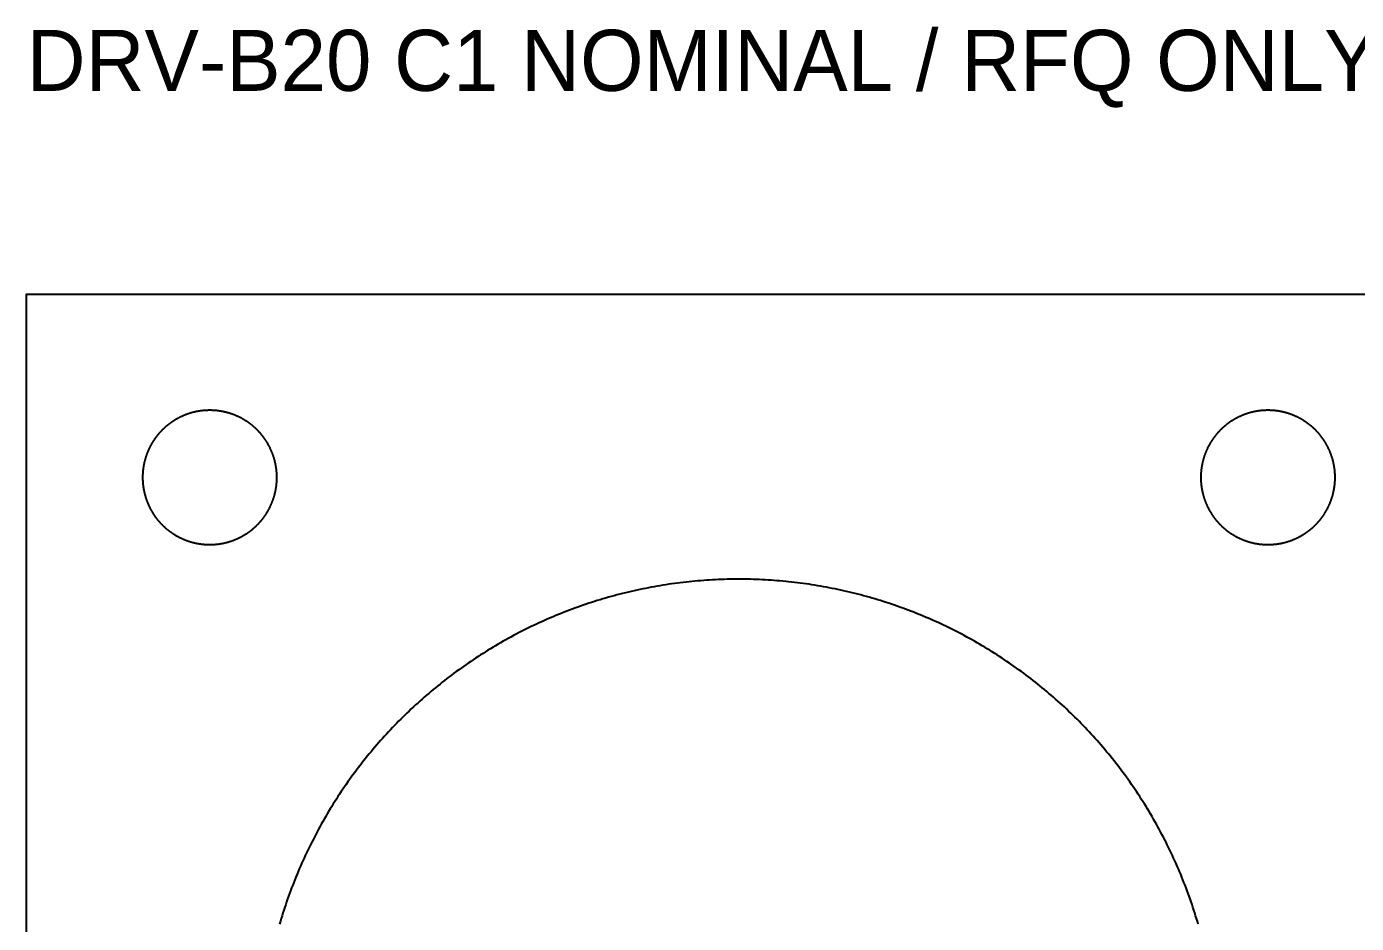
# Model space of a CAD drawing. Header units: millimetres. Extents: x 0 to 105, y 0 to 88.
# Drawn here: x 0 to 65.3, y 44.1 to 88.2 of the extents above; entities that cross this region are included whole.
import ezdxf

# ---------------------------------------------------------------- set-up
doc = ezdxf.new("R2010")
doc.units = ezdxf.units.MM
doc.layers.add('CUT', color=7, linetype='Continuous')
doc.layers.add('INFO', color=7, linetype='Continuous')

msp = doc.modelspace()

# ---------------------------------------------------------------- linework, layer by layer
at = {"layer": 'CUT'}
for points in [[(0, 0), (0, 75), (70, 75), (70, 0)], [(12.299, 66.061), (12.299, 66.081), (12.298, 66.101), (12.298, 66.121), (12.297, 66.142), (12.296, 66.162), (12.295, 66.182), (12.294, 66.202), (12.292, 66.223), (12.291, 66.243), (12.29, 66.263), (12.288, 66.283), (12.286, 66.303), (12.284, 66.323), (12.282, 66.344), (12.28, 66.364), (12.278, 66.384), (12.275, 66.404), (12.273, 66.424), (12.27, 66.444), (12.267, 66.464), (12.264, 66.484), (12.261, 66.504), (12.258, 66.524), (12.255, 66.544), (12.251, 66.564), (12.248, 66.584), (12.244, 66.604), (12.24, 66.624), (12.237, 66.644), (12.233, 66.664), (12.228, 66.683), (12.224, 66.703), (12.22, 66.723), (12.215, 66.743), (12.211, 66.762), (12.206, 66.782), (12.201, 66.802), (12.196, 66.821), (12.191, 66.841), (12.186, 66.861), (12.18, 66.88), (12.175, 66.9), (12.169, 66.919), (12.164, 66.939), (12.158, 66.958), (12.152, 66.977), (12.146, 66.997), (12.14, 67.016), (12.133, 67.035), (12.127, 67.054), (12.121, 67.074), (12.114, 67.093), (12.107, 67.112), (12.1, 67.131), (12.093, 67.15), (12.086, 67.169), (12.079, 67.188), (12.072, 67.207), (12.064, 67.225), (12.056, 67.244), (12.049, 67.263), (12.041, 67.282), (12.033, 67.3), (12.025, 67.319), (12.017, 67.337), (12.009, 67.356), (12, 67.374), (11.992, 67.393), (11.983, 67.411), (11.974, 67.429), (11.966, 67.447), (11.957, 67.466), (11.948, 67.484), (11.938, 67.502), (11.929, 67.52), (11.92, 67.538), (11.91, 67.556), (11.901, 67.573), (11.891, 67.591), (11.881, 67.609), (11.871, 67.627), (11.861, 67.644), (11.851, 67.662), (11.841, 67.679), (11.831, 67.697), (11.82, 67.714), (11.809, 67.731), (11.799, 67.748), (11.788, 67.765), (11.777, 67.783), (11.766, 67.8), (11.755, 67.817), (11.744, 67.833), (11.733, 67.85), (11.721, 67.867), (11.71, 67.884), (11.698, 67.9), (11.686, 67.917), (11.675, 67.933), (11.663, 67.95), (11.651, 67.966), (11.638, 67.982), (11.626, 67.998), (11.614, 68.014), (11.602, 68.03), (11.589, 68.046), (11.576, 68.062), (11.564, 68.078), (11.551, 68.093), (11.538, 68.109), (11.525, 68.125), (11.512, 68.14), (11.499, 68.155), (11.486, 68.171), (11.472, 68.186), (11.459, 68.201), (11.445, 68.216), (11.431, 68.231), (11.418, 68.246), (11.404, 68.261), (11.39, 68.275), (11.376, 68.29), (11.362, 68.305), (11.348, 68.319), (11.333, 68.333), (11.319, 68.348), (11.305, 68.362), (11.29, 68.376), (11.275, 68.39), (11.261, 68.404), (11.246, 68.418), (11.231, 68.431), (11.216, 68.445), (11.201, 68.459), (11.186, 68.472), (11.171, 68.486), (11.155, 68.499), (11.14, 68.512), (11.125, 68.525), (11.109, 68.538), (11.093, 68.551), (11.078, 68.564), (11.062, 68.576), (11.046, 68.589), (11.03, 68.602), (11.014, 68.614), (10.998, 68.626), (10.982, 68.638), (10.966, 68.651), (10.95, 68.663), (10.933, 68.675), (10.917, 68.686), (10.9, 68.698), (10.884, 68.71), (10.867, 68.721), (10.85, 68.733), (10.833, 68.744), (10.817, 68.755), (10.8, 68.766), (10.783, 68.777), (10.765, 68.788), (10.748, 68.799), (10.731, 68.809), (10.714, 68.82), (10.697, 68.831), (10.679, 68.841), (10.662, 68.851), (10.644, 68.861), (10.627, 68.871), (10.609, 68.881), (10.591, 68.891), (10.573, 68.901), (10.556, 68.91), (10.538, 68.92), (10.52, 68.929), (10.502, 68.938), (10.484, 68.948), (10.466, 68.957), (10.447, 68.966), (10.429, 68.974), (10.411, 68.983), (10.393, 68.992), (10.374, 69), (10.356, 69.009), (10.337, 69.017), (10.319, 69.025), (10.3, 69.033), (10.282, 69.041), (10.263, 69.049), (10.244, 69.056), (10.225, 69.064), (10.207, 69.072), (10.188, 69.079), (10.169, 69.086), (10.15, 69.093), (10.131, 69.1), (10.112, 69.107), (10.093, 69.114), (10.074, 69.121), (10.054, 69.127), (10.035, 69.133), (10.016, 69.14), (9.997, 69.146), (9.977, 69.152), (9.958, 69.158), (9.939, 69.164), (9.919, 69.169), (9.9, 69.175), (9.88, 69.18), (9.861, 69.186), (9.841, 69.191), (9.821, 69.196), (9.802, 69.201), (9.782, 69.206), (9.762, 69.211), (9.743, 69.215), (9.723, 69.22), (9.703, 69.224), (9.683, 69.228), (9.664, 69.233), (9.644, 69.237), (9.624, 69.24), (9.604, 69.244), (9.584, 69.248), (9.564, 69.251), (9.544, 69.255), (9.524, 69.258), (9.504, 69.261), (9.484, 69.264), (9.464, 69.267), (9.444, 69.27), (9.424, 69.273), (9.404, 69.275), (9.384, 69.278), (9.364, 69.28), (9.344, 69.282), (9.323, 69.284), (9.303, 69.286), (9.283, 69.288), (9.263, 69.29), (9.243, 69.291), (9.223, 69.292), (9.202, 69.294), (9.182, 69.295), (9.162, 69.296), (9.142, 69.297), (9.121, 69.298), (9.101, 69.298), (9.081, 69.299), (9.061, 69.299), (9.04, 69.3), (9.02, 69.3), (9, 69.3), (8.98, 69.3), (8.96, 69.3), (8.939, 69.299), (8.919, 69.299), (8.899, 69.298), (8.879, 69.298), (8.858, 69.297), (8.838, 69.296), (8.818, 69.295), (8.798, 69.294), (8.777, 69.292), (8.757, 69.291), (8.737, 69.29), (8.717, 69.288), (8.697, 69.286), (8.677, 69.284), (8.656, 69.282), (8.636, 69.28), (8.616, 69.278), (8.596, 69.275), (8.576, 69.273), (8.556, 69.27), (8.536, 69.267), (8.516, 69.264), (8.496, 69.261), (8.476, 69.258), (8.456, 69.255), (8.436, 69.251), (8.416, 69.248), (8.396, 69.244), (8.376, 69.24), (8.356, 69.237), (8.336, 69.233), (8.317, 69.228), (8.297, 69.224), (8.277, 69.22), (8.257, 69.215), (8.238, 69.211), (8.218, 69.206), (8.198, 69.201), (8.179, 69.196), (8.159, 69.191), (8.139, 69.186), (8.12, 69.18), (8.1, 69.175), (8.081, 69.169), (8.061, 69.164), (8.042, 69.158), (8.023, 69.152), (8.003, 69.146), (7.984, 69.14), (7.965, 69.133), (7.946, 69.127), (7.926, 69.121), (7.907, 69.114), (7.888, 69.107), (7.869, 69.1), (7.85, 69.093), (7.831, 69.086), (7.812, 69.079), (7.793, 69.072), (7.775, 69.064), (7.756, 69.056), (7.737, 69.049), (7.718, 69.041), (7.7, 69.033), (7.681, 69.025), (7.663, 69.017), (7.644, 69.009), (7.626, 69), (7.607, 68.992), (7.589, 68.983), (7.571, 68.974), (7.553, 68.966), (7.534, 68.957), (7.516, 68.948), (7.498, 68.938), (7.48, 68.929), (7.462, 68.92), (7.444, 68.91), (7.427, 68.901), (7.409, 68.891), (7.391, 68.881), (7.373, 68.871), (7.356, 68.861), (7.338, 68.851), (7.321, 68.841), (7.303, 68.831), (7.286, 68.82), (7.269, 68.809), (7.252, 68.799), (7.235, 68.788), (7.217, 68.777), (7.2, 68.766), (7.183, 68.755), (7.167, 68.744), (7.15, 68.733), (7.133, 68.721), (7.116, 68.71), (7.1, 68.698), (7.083, 68.686), (7.067, 68.675), (7.05, 68.663), (7.034, 68.651), (7.018, 68.638), (7.002, 68.626), (6.986, 68.614), (6.97, 68.602), (6.954, 68.589), (6.938, 68.576), (6.922, 68.564), (6.907, 68.551), (6.891, 68.538), (6.875, 68.525), (6.86, 68.512), (6.845, 68.499), (6.829, 68.486), (6.814, 68.472), (6.799, 68.459), (6.784, 68.445), (6.769, 68.431), (6.754, 68.418), (6.739, 68.404), (6.725, 68.39), (6.71, 68.376), (6.695, 68.362), (6.681, 68.348), (6.667, 68.333), (6.652, 68.319), (6.638, 68.305), (6.624, 68.29), (6.61, 68.275), (6.596, 68.261), (6.582, 68.246), (6.569, 68.231), (6.555, 68.216), (6.541, 68.201), (6.528, 68.186), (6.514, 68.171), (6.501, 68.155), (6.488, 68.14), (6.475, 68.125), (6.462, 68.109), (6.449, 68.093), (6.436, 68.078), (6.424, 68.062), (6.411, 68.046), (6.398, 68.03), (6.386, 68.014), (6.374, 67.998), (6.362, 67.982), (6.349, 67.966), (6.337, 67.95), (6.325, 67.933), (6.314, 67.917), (6.302, 67.9), (6.29, 67.884), (6.279, 67.867), (6.267, 67.85), (6.256, 67.833), (6.245, 67.817), (6.234, 67.8), (6.223, 67.783), (6.212, 67.765), (6.201, 67.748), (6.191, 67.731), (6.18, 67.714), (6.169, 67.697), (6.159, 67.679), (6.149, 67.662), (6.139, 67.644), (6.129, 67.627), (6.119, 67.609), (6.109, 67.591), (6.099, 67.573), (6.09, 67.556), (6.08, 67.538), (6.071, 67.52), (6.062, 67.502), (6.052, 67.484), (6.043, 67.466), (6.034, 67.447), (6.026, 67.429), (6.017, 67.411), (6.008, 67.393), (6, 67.374), (5.991, 67.356), (5.983, 67.337), (5.975, 67.319), (5.967, 67.3), (5.959, 67.282), (5.951, 67.263), (5.944, 67.244), (5.936, 67.225), (5.928, 67.207), (5.921, 67.188), (5.914, 67.169), (5.907, 67.15), (5.9, 67.131), (5.893, 67.112), (5.886, 67.093), (5.879, 67.074), (5.873, 67.054), (5.867, 67.035), (5.86, 67.016), (5.854, 66.997), (5.848, 66.977), (5.842, 66.958), (5.836, 66.939), (5.831, 66.919), (5.825, 66.9), (5.82, 66.88), (5.814, 66.861), (5.809, 66.841), (5.804, 66.821), (5.799, 66.802), (5.794, 66.782), (5.789, 66.762), (5.785, 66.743), (5.78, 66.723), (5.776, 66.703), (5.772, 66.683), (5.767, 66.664), (5.763, 66.644), (5.76, 66.624), (5.756, 66.604), (5.752, 66.584), (5.749, 66.564), (5.745, 66.544), (5.742, 66.524), (5.739, 66.504), (5.736, 66.484), (5.733, 66.464), (5.73, 66.444), (5.727, 66.424), (5.725, 66.404), (5.722, 66.384), (5.72, 66.364), (5.718, 66.344), (5.716, 66.323), (5.714, 66.303), (5.712, 66.283), (5.71, 66.263), (5.709, 66.243), (5.708, 66.223), (5.706, 66.202), (5.705, 66.182), (5.704, 66.162), (5.703, 66.142), (5.702, 66.121), (5.702, 66.101), (5.701, 66.081), (5.701, 66.061), (5.7, 66.04), (5.7, 66.02), (5.7, 66), (5.7, 65.98), (5.7, 65.96), (5.701, 65.939), (5.701, 65.919), (5.702, 65.899), (5.702, 65.879), (5.703, 65.858), (5.704, 65.838), (5.705, 65.818), (5.706, 65.798), (5.708, 65.777), (5.709, 65.757), (5.71, 65.737), (5.712, 65.717), (5.714, 65.697), (5.716, 65.677), (5.718, 65.656), (5.72, 65.636), (5.722, 65.616), (5.725, 65.596), (5.727, 65.576), (5.73, 65.556), (5.733, 65.536), (5.736, 65.516), (5.739, 65.496), (5.742, 65.476), (5.745, 65.456), (5.749, 65.436), (5.752, 65.416), (5.756, 65.396), (5.76, 65.376), (5.763, 65.356), (5.767, 65.336), (5.772, 65.317), (5.776, 65.297), (5.78, 65.277), (5.785, 65.257), (5.789, 65.238), (5.794, 65.218), (5.799, 65.198), (5.804, 65.179), (5.809, 65.159), (5.814, 65.139), (5.82, 65.12), (5.825, 65.1), (5.831, 65.081), (5.836, 65.061), (5.842, 65.042), (5.848, 65.023), (5.854, 65.003), (5.86, 64.984), (5.867, 64.965), (5.873, 64.946), (5.879, 64.926), (5.886, 64.907), (5.893, 64.888), (5.9, 64.869), (5.907, 64.85), (5.914, 64.831), (5.921, 64.812), (5.928, 64.793), (5.936, 64.775), (5.944, 64.756), (5.951, 64.737), (5.959, 64.718), (5.967, 64.7), (5.975, 64.681), (5.983, 64.663), (5.991, 64.644), (6, 64.626), (6.008, 64.607), (6.017, 64.589), (6.026, 64.571), (6.034, 64.553), (6.043, 64.534), (6.052, 64.516), (6.062, 64.498), (6.071, 64.48), (6.08, 64.462), (6.09, 64.444), (6.099, 64.427), (6.109, 64.409), (6.119, 64.391), (6.129, 64.373), (6.139, 64.356), (6.149, 64.338), (6.159, 64.321), (6.169, 64.303), (6.18, 64.286), (6.191, 64.269), (6.201, 64.252), (6.212, 64.235), (6.223, 64.217), (6.234, 64.2), (6.245, 64.183), (6.256, 64.167), (6.267, 64.15), (6.279, 64.133), (6.29, 64.116), (6.302, 64.1), (6.314, 64.083), (6.325, 64.067), (6.337, 64.05), (6.349, 64.034), (6.362, 64.018), (6.374, 64.002), (6.386, 63.986), (6.398, 63.97), (6.411, 63.954), (6.424, 63.938), (6.436, 63.922), (6.449, 63.907), (6.462, 63.891), (6.475, 63.875), (6.488, 63.86), (6.501, 63.845), (6.514, 63.829), (6.528, 63.814), (6.541, 63.799), (6.555, 63.784), (6.569, 63.769), (6.582, 63.754), (6.596, 63.739), (6.61, 63.725), (6.624, 63.71), (6.638, 63.695), (6.652, 63.681), (6.667, 63.667), (6.681, 63.652), (6.695, 63.638), (6.71, 63.624), (6.725, 63.61), (6.739, 63.596), (6.754, 63.582), (6.769, 63.569), (6.784, 63.555), (6.799, 63.541), (6.814, 63.528), (6.829, 63.514), (6.845, 63.501), (6.86, 63.488), (6.875, 63.475), (6.891, 63.462), (6.907, 63.449), (6.922, 63.436), (6.938, 63.424), (6.954, 63.411), (6.97, 63.398), (6.986, 63.386), (7.002, 63.374), (7.018, 63.362), (7.034, 63.349), (7.05, 63.337), (7.067, 63.325), (7.083, 63.314), (7.1, 63.302), (7.116, 63.29), (7.133, 63.279), (7.15, 63.267), (7.167, 63.256), (7.183, 63.245), (7.2, 63.234), (7.217, 63.223), (7.235, 63.212), (7.252, 63.201), (7.269, 63.191), (7.286, 63.18), (7.303, 63.169), (7.321, 63.159), (7.338, 63.149), (7.356, 63.139), (7.373, 63.129), (7.391, 63.119), (7.409, 63.109), (7.427, 63.099), (7.444, 63.09), (7.462, 63.08), (7.48, 63.071), (7.498, 63.062), (7.516, 63.052), (7.534, 63.043), (7.553, 63.034), (7.571, 63.026), (7.589, 63.017), (7.607, 63.008), (7.626, 63), (7.644, 62.991), (7.663, 62.983), (7.681, 62.975), (7.7, 62.967), (7.718, 62.959), (7.737, 62.951), (7.756, 62.944), (7.775, 62.936), (7.793, 62.928), (7.812, 62.921), (7.831, 62.914), (7.85, 62.907), (7.869, 62.9), (7.888, 62.893), (7.907, 62.886), (7.926, 62.879), (7.946, 62.873), (7.965, 62.867), (7.984, 62.86), (8.003, 62.854), (8.023, 62.848), (8.042, 62.842), (8.061, 62.836), (8.081, 62.831), (8.1, 62.825), (8.12, 62.82), (8.139, 62.814), (8.159, 62.809), (8.179, 62.804), (8.198, 62.799), (8.218, 62.794), (8.238, 62.789), (8.257, 62.785), (8.277, 62.78), (8.297, 62.776), (8.317, 62.772), (8.336, 62.767), (8.356, 62.763), (8.376, 62.76), (8.396, 62.756), (8.416, 62.752), (8.436, 62.749), (8.456, 62.745), (8.476, 62.742), (8.496, 62.739), (8.516, 62.736), (8.536, 62.733), (8.556, 62.73), (8.576, 62.727), (8.596, 62.725), (8.616, 62.722), (8.636, 62.72), (8.656, 62.718), (8.677, 62.716), (8.697, 62.714), (8.717, 62.712), (8.737, 62.71), (8.757, 62.709), (8.777, 62.708), (8.798, 62.706), (8.818, 62.705), (8.838, 62.704), (8.858, 62.703), (8.879, 62.702), (8.899, 62.702), (8.919, 62.701), (8.939, 62.701), (8.96, 62.7), (8.98, 62.7), (9, 62.7), (9.02, 62.7), (9.04, 62.7), (9.061, 62.701), (9.081, 62.701), (9.101, 62.702), (9.121, 62.702), (9.142, 62.703), (9.162, 62.704), (9.182, 62.705), (9.202, 62.706), (9.223, 62.708), (9.243, 62.709), (9.263, 62.71), (9.283, 62.712), (9.303, 62.714), (9.323, 62.716), (9.344, 62.718), (9.364, 62.72), (9.384, 62.722), (9.404, 62.725), (9.424, 62.727), (9.444, 62.73), (9.464, 62.733), (9.484, 62.736), (9.504, 62.739), (9.524, 62.742), (9.544, 62.745), (9.564, 62.749), (9.584, 62.752), (9.604, 62.756), (9.624, 62.76), (9.644, 62.763), (9.664, 62.767), (9.683, 62.772), (9.703, 62.776), (9.723, 62.78), (9.743, 62.785), (9.762, 62.789), (9.782, 62.794), (9.802, 62.799), (9.821, 62.804), (9.841, 62.809), (9.861, 62.814), (9.88, 62.82), (9.9, 62.825), (9.919, 62.831), (9.939, 62.836), (9.958, 62.842), (9.977, 62.848), (9.997, 62.854), (10.016, 62.86), (10.035, 62.867), (10.054, 62.873), (10.074, 62.879), (10.093, 62.886), (10.112, 62.893), (10.131, 62.9), (10.15, 62.907), (10.169, 62.914), (10.188, 62.921), (10.207, 62.928), (10.225, 62.936), (10.244, 62.944), (10.263, 62.951), (10.282, 62.959), (10.3, 62.967), (10.319, 62.975), (10.337, 62.983), (10.356, 62.991), (10.374, 63), (10.393, 63.008), (10.411, 63.017), (10.429, 63.026), (10.447, 63.034), (10.466, 63.043), (10.484, 63.052), (10.502, 63.062), (10.52, 63.071), (10.538, 63.08), (10.556, 63.09), (10.573, 63.099), (10.591, 63.109), (10.609, 63.119), (10.627, 63.129), (10.644, 63.139), (10.662, 63.149), (10.679, 63.159), (10.697, 63.169), (10.714, 63.18), (10.731, 63.191), (10.748, 63.201), (10.765, 63.212), (10.783, 63.223), (10.8, 63.234), (10.817, 63.245), (10.833, 63.256), (10.85, 63.267), (10.867, 63.279), (10.884, 63.29), (10.9, 63.302), (10.917, 63.314), (10.933, 63.325), (10.95, 63.337), (10.966, 63.349), (10.982, 63.362), (10.998, 63.374), (11.014, 63.386), (11.03, 63.398), (11.046, 63.411), (11.062, 63.424), (11.078, 63.436), (11.093, 63.449), (11.109, 63.462), (11.125, 63.475), (11.14, 63.488), (11.155, 63.501), (11.171, 63.514), (11.186, 63.528), (11.201, 63.541), (11.216, 63.555), (11.231, 63.569), (11.246, 63.582), (11.261, 63.596), (11.275, 63.61), (11.29, 63.624), (11.305, 63.638), (11.319, 63.652), (11.333, 63.667), (11.348, 63.681), (11.362, 63.695), (11.376, 63.71), (11.39, 63.725), (11.404, 63.739), (11.418, 63.754), (11.431, 63.769), (11.445, 63.784), (11.459, 63.799), (11.472, 63.814), (11.486, 63.829), (11.499, 63.845), (11.512, 63.86), (11.525, 63.875), (11.538, 63.891), (11.551, 63.907), (11.564, 63.922), (11.576, 63.938), (11.589, 63.954), (11.602, 63.97), (11.614, 63.986), (11.626, 64.002), (11.638, 64.018), (11.651, 64.034), (11.663, 64.05), (11.675, 64.067), (11.686, 64.083), (11.698, 64.1), (11.71, 64.116), (11.721, 64.133), (11.733, 64.15), (11.744, 64.167), (11.755, 64.183), (11.766, 64.2), (11.777, 64.217), (11.788, 64.235), (11.799, 64.252), (11.809, 64.269), (11.82, 64.286), (11.831, 64.303), (11.841, 64.321), (11.851, 64.338), (11.861, 64.356), (11.871, 64.373), (11.881, 64.391), (11.891, 64.409), (11.901, 64.427), (11.91, 64.444), (11.92, 64.462), (11.929, 64.48), (11.938, 64.498), (11.948, 64.516), (11.957, 64.534), (11.966, 64.553), (11.974, 64.571), (11.983, 64.589), (11.992, 64.607), (12, 64.626), (12.009, 64.644), (12.017, 64.663), (12.025, 64.681), (12.033, 64.7), (12.041, 64.718), (12.049, 64.737), (12.056, 64.756), (12.064, 64.775), (12.072, 64.793), (12.079, 64.812), (12.086, 64.831), (12.093, 64.85), (12.1, 64.869), (12.107, 64.888), (12.114, 64.907), (12.121, 64.926), (12.127, 64.946), (12.133, 64.965), (12.14, 64.984), (12.146, 65.003), (12.152, 65.023), (12.158, 65.042), (12.164, 65.061), (12.169, 65.081), (12.175, 65.1), (12.18, 65.12), (12.186, 65.139), (12.191, 65.159), (12.196, 65.179), (12.201, 65.198), (12.206, 65.218), (12.211, 65.238), (12.215, 65.257), (12.22, 65.277), (12.224, 65.297), (12.228, 65.317), (12.233, 65.336), (12.237, 65.356), (12.24, 65.376), (12.244, 65.396), (12.248, 65.416), (12.251, 65.436), (12.255, 65.456), (12.258, 65.476), (12.261, 65.496), (12.264, 65.516), (12.267, 65.536), (12.27, 65.556), (12.273, 65.576), (12.275, 65.596), (12.278, 65.616), (12.28, 65.636), (12.282, 65.656), (12.284, 65.677), (12.286, 65.697), (12.288, 65.717), (12.29, 65.737), (12.291, 65.757), (12.292, 65.777), (12.294, 65.798), (12.295, 65.818), (12.296, 65.838), (12.297, 65.858), (12.298, 65.879), (12.298, 65.899), (12.299, 65.919), (12.299, 65.939), (12.3, 65.96), (12.3, 65.98), (12.3, 66), (12.3, 66.02), (12.3, 66.04)], [(64.3, 66.02), (64.3, 66.04), (64.299, 66.061), (64.299, 66.081), (64.298, 66.101), (64.298, 66.121), (64.297, 66.142), (64.296, 66.162), (64.295, 66.182), (64.294, 66.202), (64.292, 66.223), (64.291, 66.243), (64.29, 66.263), (64.288, 66.283), (64.286, 66.303), (64.284, 66.323), (64.282, 66.344), (64.28, 66.364), (64.278, 66.384), (64.275, 66.404), (64.273, 66.424), (64.27, 66.444), (64.267, 66.464), (64.264, 66.484), (64.261, 66.504), (64.258, 66.524), (64.255, 66.544), (64.251, 66.564), (64.248, 66.584), (64.244, 66.604), (64.24, 66.624), (64.237, 66.644), (64.233, 66.664), (64.228, 66.683), (64.224, 66.703), (64.22, 66.723), (64.215, 66.743), (64.211, 66.762), (64.206, 66.782), (64.201, 66.802), (64.196, 66.821), (64.191, 66.841), (64.186, 66.861), (64.18, 66.88), (64.175, 66.9), (64.169, 66.919), (64.164, 66.939), (64.158, 66.958), (64.152, 66.977), (64.146, 66.997), (64.14, 67.016), (64.133, 67.035), (64.127, 67.054), (64.121, 67.074), (64.114, 67.093), (64.107, 67.112), (64.1, 67.131), (64.093, 67.15), (64.086, 67.169), (64.079, 67.188), (64.072, 67.207), (64.064, 67.225), (64.056, 67.244), (64.049, 67.263), (64.041, 67.282), (64.033, 67.3), (64.025, 67.319), (64.017, 67.337), (64.009, 67.356), (64, 67.374), (63.992, 67.393), (63.983, 67.411), (63.974, 67.429), (63.966, 67.447), (63.957, 67.466), (63.948, 67.484), (63.938, 67.502), (63.929, 67.52), (63.92, 67.538), (63.91, 67.556), (63.901, 67.573), (63.891, 67.591), (63.881, 67.609), (63.871, 67.627), (63.861, 67.644), (63.851, 67.662), (63.841, 67.679), (63.831, 67.697), (63.82, 67.714), (63.809, 67.731), (63.799, 67.748), (63.788, 67.765), (63.777, 67.783), (63.766, 67.8), (63.755, 67.817), (63.744, 67.833), (63.733, 67.85), (63.721, 67.867), (63.71, 67.884), (63.698, 67.9), (63.686, 67.917), (63.675, 67.933), (63.663, 67.95), (63.651, 67.966), (63.638, 67.982), (63.626, 67.998), (63.614, 68.014), (63.602, 68.03), (63.589, 68.046), (63.576, 68.062), (63.564, 68.078), (63.551, 68.093), (63.538, 68.109), (63.525, 68.125), (63.512, 68.14), (63.499, 68.155), (63.486, 68.171), (63.472, 68.186), (63.459, 68.201), (63.445, 68.216), (63.431, 68.231), (63.418, 68.246), (63.404, 68.261), (63.39, 68.275), (63.376, 68.29), (63.362, 68.305), (63.348, 68.319), (63.333, 68.333), (63.319, 68.348), (63.305, 68.362), (63.29, 68.376), (63.275, 68.39), (63.261, 68.404), (63.246, 68.418), (63.231, 68.431), (63.216, 68.445), (63.201, 68.459), (63.186, 68.472), (63.171, 68.486), (63.155, 68.499), (63.14, 68.512), (63.125, 68.525), (63.109, 68.538), (63.093, 68.551), (63.078, 68.564), (63.062, 68.576), (63.046, 68.589), (63.03, 68.602), (63.014, 68.614), (62.998, 68.626), (62.982, 68.638), (62.966, 68.651), (62.95, 68.663), (62.933, 68.675), (62.917, 68.686), (62.9, 68.698), (62.884, 68.71), (62.867, 68.721), (62.85, 68.733), (62.833, 68.744), (62.817, 68.755), (62.8, 68.766), (62.783, 68.777), (62.765, 68.788), (62.748, 68.799), (62.731, 68.809), (62.714, 68.82), (62.697, 68.831), (62.679, 68.841), (62.662, 68.851), (62.644, 68.861), (62.627, 68.871), (62.609, 68.881), (62.591, 68.891), (62.573, 68.901), (62.556, 68.91), (62.538, 68.92), (62.52, 68.929), (62.502, 68.938), (62.484, 68.948), (62.466, 68.957), (62.447, 68.966), (62.429, 68.974), (62.411, 68.983), (62.393, 68.992), (62.374, 69), (62.356, 69.009), (62.337, 69.017), (62.319, 69.025), (62.3, 69.033), (62.282, 69.041), (62.263, 69.049), (62.244, 69.056), (62.225, 69.064), (62.207, 69.072), (62.188, 69.079), (62.169, 69.086), (62.15, 69.093), (62.131, 69.1), (62.112, 69.107), (62.093, 69.114), (62.074, 69.121), (62.054, 69.127), (62.035, 69.133), (62.016, 69.14), (61.997, 69.146), (61.977, 69.152), (61.958, 69.158), (61.939, 69.164), (61.919, 69.169), (61.9, 69.175), (61.88, 69.18), (61.861, 69.186), (61.841, 69.191), (61.821, 69.196), (61.802, 69.201), (61.782, 69.206), (61.762, 69.211), (61.743, 69.215), (61.723, 69.22), (61.703, 69.224), (61.683, 69.228), (61.664, 69.233), (61.644, 69.237), (61.624, 69.24), (61.604, 69.244), (61.584, 69.248), (61.564, 69.251), (61.544, 69.255), (61.524, 69.258), (61.504, 69.261), (61.484, 69.264), (61.464, 69.267), (61.444, 69.27), (61.424, 69.273), (61.404, 69.275), (61.384, 69.278), (61.364, 69.28), (61.344, 69.282), (61.323, 69.284), (61.303, 69.286), (61.283, 69.288), (61.263, 69.29), (61.243, 69.291), (61.223, 69.292), (61.202, 69.294), (61.182, 69.295), (61.162, 69.296), (61.142, 69.297), (61.121, 69.298), (61.101, 69.298), (61.081, 69.299), (61.061, 69.299), (61.04, 69.3), (61.02, 69.3), (61, 69.3), (60.98, 69.3), (60.96, 69.3), (60.939, 69.299), (60.919, 69.299), (60.899, 69.298), (60.879, 69.298), (60.858, 69.297), (60.838, 69.296), (60.818, 69.295), (60.798, 69.294), (60.777, 69.292), (60.757, 69.291), (60.737, 69.29), (60.717, 69.288), (60.697, 69.286), (60.677, 69.284), (60.656, 69.282), (60.636, 69.28), (60.616, 69.278), (60.596, 69.275), (60.576, 69.273), (60.556, 69.27), (60.536, 69.267), (60.516, 69.264), (60.496, 69.261), (60.476, 69.258), (60.456, 69.255), (60.436, 69.251), (60.416, 69.248), (60.396, 69.244), (60.376, 69.24), (60.356, 69.237), (60.336, 69.233), (60.317, 69.228), (60.297, 69.224), (60.277, 69.22), (60.257, 69.215), (60.238, 69.211), (60.218, 69.206), (60.198, 69.201), (60.179, 69.196), (60.159, 69.191), (60.139, 69.186), (60.12, 69.18), (60.1, 69.175), (60.081, 69.169), (60.061, 69.164), (60.042, 69.158), (60.023, 69.152), (60.003, 69.146), (59.984, 69.14), (59.965, 69.133), (59.946, 69.127), (59.926, 69.121), (59.907, 69.114), (59.888, 69.107), (59.869, 69.1), (59.85, 69.093), (59.831, 69.086), (59.812, 69.079), (59.793, 69.072), (59.775, 69.064), (59.756, 69.056), (59.737, 69.049), (59.718, 69.041), (59.7, 69.033), (59.681, 69.025), (59.663, 69.017), (59.644, 69.009), (59.626, 69), (59.607, 68.992), (59.589, 68.983), (59.571, 68.974), (59.553, 68.966), (59.534, 68.957), (59.516, 68.948), (59.498, 68.938), (59.48, 68.929), (59.462, 68.92), (59.444, 68.91), (59.427, 68.901), (59.409, 68.891), (59.391, 68.881), (59.373, 68.871), (59.356, 68.861), (59.338, 68.851), (59.321, 68.841), (59.303, 68.831), (59.286, 68.82), (59.269, 68.809), (59.252, 68.799), (59.235, 68.788), (59.217, 68.777), (59.2, 68.766), (59.183, 68.755), (59.167, 68.744), (59.15, 68.733), (59.133, 68.721), (59.116, 68.71), (59.1, 68.698), (59.083, 68.686), (59.067, 68.675), (59.05, 68.663), (59.034, 68.651), (59.018, 68.638), (59.002, 68.626), (58.986, 68.614), (58.97, 68.602), (58.954, 68.589), (58.938, 68.576), (58.922, 68.564), (58.907, 68.551), (58.891, 68.538), (58.875, 68.525), (58.86, 68.512), (58.845, 68.499), (58.829, 68.486), (58.814, 68.472), (58.799, 68.459), (58.784, 68.445), (58.769, 68.431), (58.754, 68.418), (58.739, 68.404), (58.725, 68.39), (58.71, 68.376), (58.695, 68.362), (58.681, 68.348), (58.667, 68.333), (58.652, 68.319), (58.638, 68.305), (58.624, 68.29), (58.61, 68.275), (58.596, 68.261), (58.582, 68.246), (58.569, 68.231), (58.555, 68.216), (58.541, 68.201), (58.528, 68.186), (58.514, 68.171), (58.501, 68.155), (58.488, 68.14), (58.475, 68.125), (58.462, 68.109), (58.449, 68.093), (58.436, 68.078), (58.424, 68.062), (58.411, 68.046), (58.398, 68.03), (58.386, 68.014), (58.374, 67.998), (58.362, 67.982), (58.349, 67.966), (58.337, 67.95), (58.325, 67.933), (58.314, 67.917), (58.302, 67.9), (58.29, 67.884), (58.279, 67.867), (58.267, 67.85), (58.256, 67.833), (58.245, 67.817), (58.234, 67.8), (58.223, 67.783), (58.212, 67.765), (58.201, 67.748), (58.191, 67.731), (58.18, 67.714), (58.169, 67.697), (58.159, 67.679), (58.149, 67.662), (58.139, 67.644), (58.129, 67.627), (58.119, 67.609), (58.109, 67.591), (58.099, 67.573), (58.09, 67.556), (58.08, 67.538), (58.071, 67.52), (58.062, 67.502), (58.052, 67.484), (58.043, 67.466), (58.034, 67.447), (58.026, 67.429), (58.017, 67.411), (58.008, 67.393), (58, 67.374), (57.991, 67.356), (57.983, 67.337), (57.975, 67.319), (57.967, 67.3), (57.959, 67.282), (57.951, 67.263), (57.944, 67.244), (57.936, 67.225), (57.928, 67.207), (57.921, 67.188), (57.914, 67.169), (57.907, 67.15), (57.9, 67.131), (57.893, 67.112), (57.886, 67.093), (57.879, 67.074), (57.873, 67.054), (57.867, 67.035), (57.86, 67.016), (57.854, 66.997), (57.848, 66.977), (57.842, 66.958), (57.836, 66.939), (57.831, 66.919), (57.825, 66.9), (57.82, 66.88), (57.814, 66.861), (57.809, 66.841), (57.804, 66.821), (57.799, 66.802), (57.794, 66.782), (57.789, 66.762), (57.785, 66.743), (57.78, 66.723), (57.776, 66.703), (57.772, 66.683), (57.767, 66.664), (57.763, 66.644), (57.76, 66.624), (57.756, 66.604), (57.752, 66.584), (57.749, 66.564), (57.745, 66.544), (57.742, 66.524), (57.739, 66.504), (57.736, 66.484), (57.733, 66.464), (57.73, 66.444), (57.727, 66.424), (57.725, 66.404), (57.722, 66.384), (57.72, 66.364), (57.718, 66.344), (57.716, 66.323), (57.714, 66.303), (57.712, 66.283), (57.71, 66.263), (57.709, 66.243), (57.708, 66.223), (57.706, 66.202), (57.705, 66.182), (57.704, 66.162), (57.703, 66.142), (57.702, 66.121), (57.702, 66.101), (57.701, 66.081), (57.701, 66.061), (57.7, 66.04), (57.7, 66.02), (57.7, 66), (57.7, 65.98), (57.7, 65.96), (57.701, 65.939), (57.701, 65.919), (57.702, 65.899), (57.702, 65.879), (57.703, 65.858), (57.704, 65.838), (57.705, 65.818), (57.706, 65.798), (57.708, 65.777), (57.709, 65.757), (57.71, 65.737), (57.712, 65.717), (57.714, 65.697), (57.716, 65.677), (57.718, 65.656), (57.72, 65.636), (57.722, 65.616), (57.725, 65.596), (57.727, 65.576), (57.73, 65.556), (57.733, 65.536), (57.736, 65.516), (57.739, 65.496), (57.742, 65.476), (57.745, 65.456), (57.749, 65.436), (57.752, 65.416), (57.756, 65.396), (57.76, 65.376), (57.763, 65.356), (57.767, 65.336), (57.772, 65.317), (57.776, 65.297), (57.78, 65.277), (57.785, 65.257), (57.789, 65.238), (57.794, 65.218), (57.799, 65.198), (57.804, 65.179), (57.809, 65.159), (57.814, 65.139), (57.82, 65.12), (57.825, 65.1), (57.831, 65.081), (57.836, 65.061), (57.842, 65.042), (57.848, 65.023), (57.854, 65.003), (57.86, 64.984), (57.867, 64.965), (57.873, 64.946), (57.879, 64.926), (57.886, 64.907), (57.893, 64.888), (57.9, 64.869), (57.907, 64.85), (57.914, 64.831), (57.921, 64.812), (57.928, 64.793), (57.936, 64.775), (57.944, 64.756), (57.951, 64.737), (57.959, 64.718), (57.967, 64.7), (57.975, 64.681), (57.983, 64.663), (57.991, 64.644), (58, 64.626), (58.008, 64.607), (58.017, 64.589), (58.026, 64.571), (58.034, 64.553), (58.043, 64.534), (58.052, 64.516), (58.062, 64.498), (58.071, 64.48), (58.08, 64.462), (58.09, 64.444), (58.099, 64.427), (58.109, 64.409), (58.119, 64.391), (58.129, 64.373), (58.139, 64.356), (58.149, 64.338), (58.159, 64.321), (58.169, 64.303), (58.18, 64.286), (58.191, 64.269), (58.201, 64.252), (58.212, 64.235), (58.223, 64.217), (58.234, 64.2), (58.245, 64.183), (58.256, 64.167), (58.267, 64.15), (58.279, 64.133), (58.29, 64.116), (58.302, 64.1), (58.314, 64.083), (58.325, 64.067), (58.337, 64.05), (58.349, 64.034), (58.362, 64.018), (58.374, 64.002), (58.386, 63.986), (58.398, 63.97), (58.411, 63.954), (58.424, 63.938), (58.436, 63.922), (58.449, 63.907), (58.462, 63.891), (58.475, 63.875), (58.488, 63.86), (58.501, 63.845), (58.514, 63.829), (58.528, 63.814), (58.541, 63.799), (58.555, 63.784), (58.569, 63.769), (58.582, 63.754), (58.596, 63.739), (58.61, 63.725), (58.624, 63.71), (58.638, 63.695), (58.652, 63.681), (58.667, 63.667), (58.681, 63.652), (58.695, 63.638), (58.71, 63.624), (58.725, 63.61), (58.739, 63.596), (58.754, 63.582), (58.769, 63.569), (58.784, 63.555), (58.799, 63.541), (58.814, 63.528), (58.829, 63.514), (58.845, 63.501), (58.86, 63.488), (58.875, 63.475), (58.891, 63.462), (58.907, 63.449), (58.922, 63.436), (58.938, 63.424), (58.954, 63.411), (58.97, 63.398), (58.986, 63.386), (59.002, 63.374), (59.018, 63.362), (59.034, 63.349), (59.05, 63.337), (59.067, 63.325), (59.083, 63.314), (59.1, 63.302), (59.116, 63.29), (59.133, 63.279), (59.15, 63.267), (59.167, 63.256), (59.183, 63.245), (59.2, 63.234), (59.217, 63.223), (59.235, 63.212), (59.252, 63.201), (59.269, 63.191), (59.286, 63.18), (59.303, 63.169), (59.321, 63.159), (59.338, 63.149), (59.356, 63.139), (59.373, 63.129), (59.391, 63.119), (59.409, 63.109), (59.427, 63.099), (59.444, 63.09), (59.462, 63.08), (59.48, 63.071), (59.498, 63.062), (59.516, 63.052), (59.534, 63.043), (59.553, 63.034), (59.571, 63.026), (59.589, 63.017), (59.607, 63.008), (59.626, 63), (59.644, 62.991), (59.663, 62.983), (59.681, 62.975), (59.7, 62.967), (59.718, 62.959), (59.737, 62.951), (59.756, 62.944), (59.775, 62.936), (59.793, 62.928), (59.812, 62.921), (59.831, 62.914), (59.85, 62.907), (59.869, 62.9), (59.888, 62.893), (59.907, 62.886), (59.926, 62.879), (59.946, 62.873), (59.965, 62.867), (59.984, 62.86), (60.003, 62.854), (60.023, 62.848), (60.042, 62.842), (60.061, 62.836), (60.081, 62.831), (60.1, 62.825), (60.12, 62.82), (60.139, 62.814), (60.159, 62.809), (60.179, 62.804), (60.198, 62.799), (60.218, 62.794), (60.238, 62.789), (60.257, 62.785), (60.277, 62.78), (60.297, 62.776), (60.317, 62.772), (60.336, 62.767), (60.356, 62.763), (60.376, 62.76), (60.396, 62.756), (60.416, 62.752), (60.436, 62.749), (60.456, 62.745), (60.476, 62.742), (60.496, 62.739), (60.516, 62.736), (60.536, 62.733), (60.556, 62.73), (60.576, 62.727), (60.596, 62.725), (60.616, 62.722), (60.636, 62.72), (60.656, 62.718), (60.677, 62.716), (60.697, 62.714), (60.717, 62.712), (60.737, 62.71), (60.757, 62.709), (60.777, 62.708), (60.798, 62.706), (60.818, 62.705), (60.838, 62.704), (60.858, 62.703), (60.879, 62.702), (60.899, 62.702), (60.919, 62.701), (60.939, 62.701), (60.96, 62.7), (60.98, 62.7), (61, 62.7), (61.02, 62.7), (61.04, 62.7), (61.061, 62.701), (61.081, 62.701), (61.101, 62.702), (61.121, 62.702), (61.142, 62.703), (61.162, 62.704), (61.182, 62.705), (61.202, 62.706), (61.223, 62.708), (61.243, 62.709), (61.263, 62.71), (61.283, 62.712), (61.303, 62.714), (61.323, 62.716), (61.344, 62.718), (61.364, 62.72), (61.384, 62.722), (61.404, 62.725), (61.424, 62.727), (61.444, 62.73), (61.464, 62.733), (61.484, 62.736), (61.504, 62.739), (61.524, 62.742), (61.544, 62.745), (61.564, 62.749), (61.584, 62.752), (61.604, 62.756), (61.624, 62.76), (61.644, 62.763), (61.664, 62.767), (61.683, 62.772), (61.703, 62.776), (61.723, 62.78), (61.743, 62.785), (61.762, 62.789), (61.782, 62.794), (61.802, 62.799), (61.821, 62.804), (61.841, 62.809), (61.861, 62.814), (61.88, 62.82), (61.9, 62.825), (61.919, 62.831), (61.939, 62.836), (61.958, 62.842), (61.977, 62.848), (61.997, 62.854), (62.016, 62.86), (62.035, 62.867), (62.054, 62.873), (62.074, 62.879), (62.093, 62.886), (62.112, 62.893), (62.131, 62.9), (62.15, 62.907), (62.169, 62.914), (62.188, 62.921), (62.207, 62.928), (62.225, 62.936), (62.244, 62.944), (62.263, 62.951), (62.282, 62.959), (62.3, 62.967), (62.319, 62.975), (62.337, 62.983), (62.356, 62.991), (62.374, 63), (62.393, 63.008), (62.411, 63.017), (62.429, 63.026), (62.447, 63.034), (62.466, 63.043), (62.484, 63.052), (62.502, 63.062), (62.52, 63.071), (62.538, 63.08), (62.556, 63.09), (62.573, 63.099), (62.591, 63.109), (62.609, 63.119), (62.627, 63.129), (62.644, 63.139), (62.662, 63.149), (62.679, 63.159), (62.697, 63.169), (62.714, 63.18), (62.731, 63.191), (62.748, 63.201), (62.765, 63.212), (62.783, 63.223), (62.8, 63.234), (62.817, 63.245), (62.833, 63.256), (62.85, 63.267), (62.867, 63.279), (62.884, 63.29), (62.9, 63.302), (62.917, 63.314), (62.933, 63.325), (62.95, 63.337), (62.966, 63.349), (62.982, 63.362), (62.998, 63.374), (63.014, 63.386), (63.03, 63.398), (63.046, 63.411), (63.062, 63.424), (63.078, 63.436), (63.093, 63.449), (63.109, 63.462), (63.125, 63.475), (63.14, 63.488), (63.155, 63.501), (63.171, 63.514), (63.186, 63.528), (63.201, 63.541), (63.216, 63.555), (63.231, 63.569), (63.246, 63.582), (63.261, 63.596), (63.275, 63.61), (63.29, 63.624), (63.305, 63.638), (63.319, 63.652), (63.333, 63.667), (63.348, 63.681), (63.362, 63.695), (63.376, 63.71), (63.39, 63.725), (63.404, 63.739), (63.418, 63.754), (63.431, 63.769), (63.445, 63.784), (63.459, 63.799), (63.472, 63.814), (63.486, 63.829), (63.499, 63.845), (63.512, 63.86), (63.525, 63.875), (63.538, 63.891), (63.551, 63.907), (63.564, 63.922), (63.576, 63.938), (63.589, 63.954), (63.602, 63.97), (63.614, 63.986), (63.626, 64.002), (63.638, 64.018), (63.651, 64.034), (63.663, 64.05), (63.675, 64.067), (63.686, 64.083), (63.698, 64.1), (63.71, 64.116), (63.721, 64.133), (63.733, 64.15), (63.744, 64.167), (63.755, 64.183), (63.766, 64.2), (63.777, 64.217), (63.788, 64.235), (63.799, 64.252), (63.809, 64.269), (63.82, 64.286), (63.831, 64.303), (63.841, 64.321), (63.851, 64.338), (63.861, 64.356), (63.871, 64.373), (63.881, 64.391), (63.891, 64.409), (63.901, 64.427), (63.91, 64.444), (63.92, 64.462), (63.929, 64.48), (63.938, 64.498), (63.948, 64.516), (63.957, 64.534), (63.966, 64.553), (63.974, 64.571), (63.983, 64.589), (63.992, 64.607), (64, 64.626), (64.009, 64.644), (64.017, 64.663), (64.025, 64.681), (64.033, 64.7), (64.041, 64.718), (64.049, 64.737), (64.056, 64.756), (64.064, 64.775), (64.072, 64.793), (64.079, 64.812), (64.086, 64.831), (64.093, 64.85), (64.1, 64.869), (64.107, 64.888), (64.114, 64.907), (64.121, 64.926), (64.127, 64.946), (64.133, 64.965), (64.14, 64.984), (64.146, 65.003), (64.152, 65.023), (64.158, 65.042), (64.164, 65.061), (64.169, 65.081), (64.175, 65.1), (64.18, 65.12), (64.186, 65.139), (64.191, 65.159), (64.196, 65.179), (64.201, 65.198), (64.206, 65.218), (64.211, 65.238), (64.215, 65.257), (64.22, 65.277), (64.224, 65.297), (64.228, 65.317), (64.233, 65.336), (64.237, 65.356), (64.24, 65.376), (64.244, 65.396), (64.248, 65.416), (64.251, 65.436), (64.255, 65.456), (64.258, 65.476), (64.261, 65.496), (64.264, 65.516), (64.267, 65.536), (64.27, 65.556), (64.273, 65.576), (64.275, 65.596), (64.278, 65.616), (64.28, 65.636), (64.282, 65.656), (64.284, 65.677), (64.286, 65.697), (64.288, 65.717), (64.29, 65.737), (64.291, 65.757), (64.292, 65.777), (64.294, 65.798), (64.295, 65.818), (64.296, 65.838), (64.297, 65.858), (64.298, 65.879), (64.298, 65.899), (64.299, 65.919), (64.299, 65.939), (64.3, 65.96), (64.3, 65.98), (64.3, 66)]]:
    msp.add_lwpolyline(points, close=True, dxfattribs=at)
msp.add_lwpolyline([(57.57, 44.045), (57.53, 44.184), (57.488, 44.322), (57.446, 44.46), (57.403, 44.597), (57.359, 44.734), (57.314, 44.872), (57.268, 45.008), (57.222, 45.145), (57.174, 45.281), (57.126, 45.417), (57.077, 45.553), (57.027, 45.688), (56.977, 45.823), (56.925, 45.958), (56.873, 46.092), (56.82, 46.226), (56.766, 46.36), (56.711, 46.493), (56.656, 46.626), (56.599, 46.759), (56.542, 46.891), (56.484, 47.023), (56.425, 47.155), (56.365, 47.286), (56.305, 47.417), (56.244, 47.548), (56.182, 47.678), (56.119, 47.807), (56.055, 47.937), (55.991, 48.066), (55.926, 48.194), (55.86, 48.323), (55.793, 48.45), (55.725, 48.578), (55.657, 48.705), (55.588, 48.831), (55.518, 48.957), (55.447, 49.083), (55.376, 49.208), (55.303, 49.333), (55.23, 49.458), (55.157, 49.581), (55.082, 49.705), (55.007, 49.828), (54.931, 49.95), (54.854, 50.072), (54.777, 50.194), (54.698, 50.315), (54.619, 50.436), (54.54, 50.556), (54.459, 50.676), (54.378, 50.795), (54.296, 50.913), (54.213, 51.031), (54.13, 51.149), (54.046, 51.266), (53.961, 51.383), (53.875, 51.499), (53.789, 51.614), (53.702, 51.73), (53.615, 51.844), (53.526, 51.958), (53.437, 52.071), (53.347, 52.184), (53.257, 52.296), (53.166, 52.408), (53.074, 52.519), (52.981, 52.63), (52.888, 52.74), (52.794, 52.85), (52.7, 52.958), (52.605, 53.067), (52.509, 53.174), (52.412, 53.282), (52.315, 53.388), (52.217, 53.494), (52.119, 53.599), (52.02, 53.704), (51.92, 53.808), (51.82, 53.912), (51.719, 54.015), (51.617, 54.117), (51.515, 54.219), (51.412, 54.32), (51.308, 54.42), (51.204, 54.52), (51.099, 54.619), (50.994, 54.717), (50.888, 54.815), (50.782, 54.912), (50.674, 55.009), (50.567, 55.105), (50.458, 55.2), (50.35, 55.294), (50.24, 55.388), (50.13, 55.481), (50.019, 55.574), (49.908, 55.666), (49.796, 55.757), (49.684, 55.847), (49.571, 55.937), (49.458, 56.026), (49.344, 56.115), (49.23, 56.202), (49.114, 56.289), (48.999, 56.375), (48.883, 56.461), (48.766, 56.546), (48.649, 56.63), (48.531, 56.713), (48.413, 56.796), (48.295, 56.878), (48.176, 56.959), (48.056, 57.04), (47.936, 57.119), (47.815, 57.198), (47.694, 57.277), (47.572, 57.354), (47.45, 57.431), (47.328, 57.507), (47.205, 57.582), (47.081, 57.657), (46.958, 57.73), (46.833, 57.803), (46.708, 57.876), (46.583, 57.947), (46.457, 58.018), (46.331, 58.088), (46.205, 58.157), (46.078, 58.225), (45.95, 58.293), (45.823, 58.36), (45.694, 58.426), (45.566, 58.491), (45.437, 58.555), (45.307, 58.619), (45.178, 58.682), (45.048, 58.744), (44.917, 58.805), (44.786, 58.865), (44.655, 58.925), (44.523, 58.984), (44.391, 59.042), (44.259, 59.099), (44.126, 59.156), (43.993, 59.211), (43.86, 59.266), (43.726, 59.32), (43.592, 59.373), (43.458, 59.425), (43.323, 59.477), (43.188, 59.527), (43.053, 59.577), (42.917, 59.626), (42.781, 59.674), (42.645, 59.722), (42.508, 59.768), (42.372, 59.814), (42.234, 59.859), (42.097, 59.903), (41.96, 59.946), (41.822, 59.988), (41.684, 60.03), (41.545, 60.07), (41.407, 60.11), (41.268, 60.149), (41.129, 60.187), (40.989, 60.224), (40.85, 60.26), (40.71, 60.296), (40.57, 60.33), (40.43, 60.364), (40.289, 60.397), (40.149, 60.429), (40.008, 60.46), (39.867, 60.49), (39.726, 60.52), (39.585, 60.548), (39.443, 60.576), (39.301, 60.603), (39.16, 60.629), (39.018, 60.654), (38.875, 60.678), (38.733, 60.702), (38.591, 60.724), (38.448, 60.746), (38.305, 60.766), (38.163, 60.786), (38.02, 60.805), (37.877, 60.823), (37.733, 60.84), (37.59, 60.857), (37.447, 60.872), (37.303, 60.887), (37.16, 60.901), (37.016, 60.913), (36.873, 60.925), (36.729, 60.936), (36.585, 60.946), (36.441, 60.956), (36.297, 60.964), (36.153, 60.972), (36.009, 60.978), (35.865, 60.984), (35.721, 60.989), (35.577, 60.993), (35.433, 60.996), (35.288, 60.998), (35.144, 61), (35, 61), (34.856, 61), (34.712, 60.998), (34.567, 60.996), (34.423, 60.993), (34.279, 60.989), (34.135, 60.984), (33.991, 60.978), (33.847, 60.972), (33.703, 60.964), (33.559, 60.956), (33.415, 60.946), (33.271, 60.936), (33.127, 60.925), (32.984, 60.913), (32.84, 60.901), (32.697, 60.887), (32.553, 60.872), (32.41, 60.857), (32.267, 60.84), (32.123, 60.823), (31.98, 60.805), (31.837, 60.786), (31.695, 60.766), (31.552, 60.746), (31.409, 60.724), (31.267, 60.702), (31.125, 60.678), (30.982, 60.654), (30.84, 60.629), (30.699, 60.603), (30.557, 60.576), (30.415, 60.548), (30.274, 60.52), (30.133, 60.49), (29.992, 60.46), (29.851, 60.429), (29.711, 60.397), (29.57, 60.364), (29.43, 60.33), (29.29, 60.296), (29.15, 60.26), (29.011, 60.224), (28.871, 60.187), (28.732, 60.149), (28.593, 60.11), (28.455, 60.07), (28.316, 60.03), (28.178, 59.988), (28.04, 59.946), (27.903, 59.903), (27.766, 59.859), (27.628, 59.814), (27.492, 59.768), (27.355, 59.722), (27.219, 59.674), (27.083, 59.626), (26.947, 59.577), (26.812, 59.527), (26.677, 59.477), (26.542, 59.425), (26.408, 59.373), (26.274, 59.32), (26.14, 59.266), (26.007, 59.211), (25.874, 59.156), (25.741, 59.099), (25.609, 59.042), (25.477, 58.984), (25.345, 58.925), (25.214, 58.865), (25.083, 58.805), (24.952, 58.744), (24.822, 58.682), (24.693, 58.619), (24.563, 58.555), (24.434, 58.491), (24.306, 58.426), (24.177, 58.36), (24.05, 58.293), (23.922, 58.225), (23.795, 58.157), (23.669, 58.088), (23.543, 58.018), (23.417, 57.947), (23.292, 57.876), (23.167, 57.803), (23.042, 57.73), (22.919, 57.657), (22.795, 57.582), (22.672, 57.507), (22.55, 57.431), (22.428, 57.354), (22.306, 57.277), (22.185, 57.198), (22.064, 57.119), (21.944, 57.04), (21.824, 56.959), (21.705, 56.878), (21.587, 56.796), (21.469, 56.713), (21.351, 56.63), (21.234, 56.546), (21.117, 56.461), (21.001, 56.375), (20.886, 56.289), (20.77, 56.202), (20.656, 56.115), (20.542, 56.026), (20.429, 55.937), (20.316, 55.847), (20.204, 55.757), (20.092, 55.666), (19.981, 55.574), (19.87, 55.481), (19.76, 55.388), (19.65, 55.294), (19.542, 55.2), (19.433, 55.105), (19.326, 55.009), (19.218, 54.912), (19.112, 54.815), (19.006, 54.717), (18.901, 54.619), (18.796, 54.52), (18.692, 54.42), (18.588, 54.32), (18.485, 54.219), (18.383, 54.117), (18.281, 54.015), (18.18, 53.912), (18.08, 53.808), (17.98, 53.704), (17.881, 53.599), (17.783, 53.494), (17.685, 53.388), (17.588, 53.282), (17.491, 53.174), (17.395, 53.067), (17.3, 52.958), (17.206, 52.85), (17.112, 52.74), (17.019, 52.63), (16.926, 52.519), (16.834, 52.408), (16.743, 52.296), (16.653, 52.184), (16.563, 52.071), (16.474, 51.958), (16.385, 51.844), (16.298, 51.73), (16.211, 51.614), (16.125, 51.499), (16.039, 51.383), (15.954, 51.266), (15.87, 51.149), (15.787, 51.031), (15.704, 50.913), (15.622, 50.795), (15.541, 50.676), (15.46, 50.556), (15.381, 50.436), (15.302, 50.315), (15.223, 50.194), (15.146, 50.072), (15.069, 49.95), (14.993, 49.828), (14.918, 49.705), (14.843, 49.581), (14.77, 49.458), (14.697, 49.333), (14.624, 49.208), (14.553, 49.083), (14.482, 48.957), (14.412, 48.831), (14.343, 48.705), (14.275, 48.578), (14.207, 48.45), (14.14, 48.323), (14.074, 48.194), (14.009, 48.066), (13.945, 47.937), (13.881, 47.807), (13.818, 47.678), (13.756, 47.548), (13.695, 47.417), (13.635, 47.286), (13.575, 47.155), (13.516, 47.023), (13.458, 46.891), (13.401, 46.759), (13.344, 46.626), (13.289, 46.493), (13.234, 46.36), (13.18, 46.226), (13.127, 46.092), (13.075, 45.958), (13.023, 45.823), (12.973, 45.688), (12.923, 45.553), (12.874, 45.417), (12.826, 45.281), (12.778, 45.145), (12.732, 45.008), (12.686, 44.872), (12.641, 44.734), (12.597, 44.597), (12.554, 44.46), (12.512, 44.322), (12.47, 44.184), (12.43, 44.045)], dxfattribs=at)

# ---------------------------------------------------------------- texts
at = {"layer": 'INFO'}
msp.add_text('DRV-B20 C1 NOMINAL / RFQ ONLY / NOT NC RELEASE', height=3, dxfattribs=at).set_placement((0, 85))

doc.saveas('drawing.dxf')
